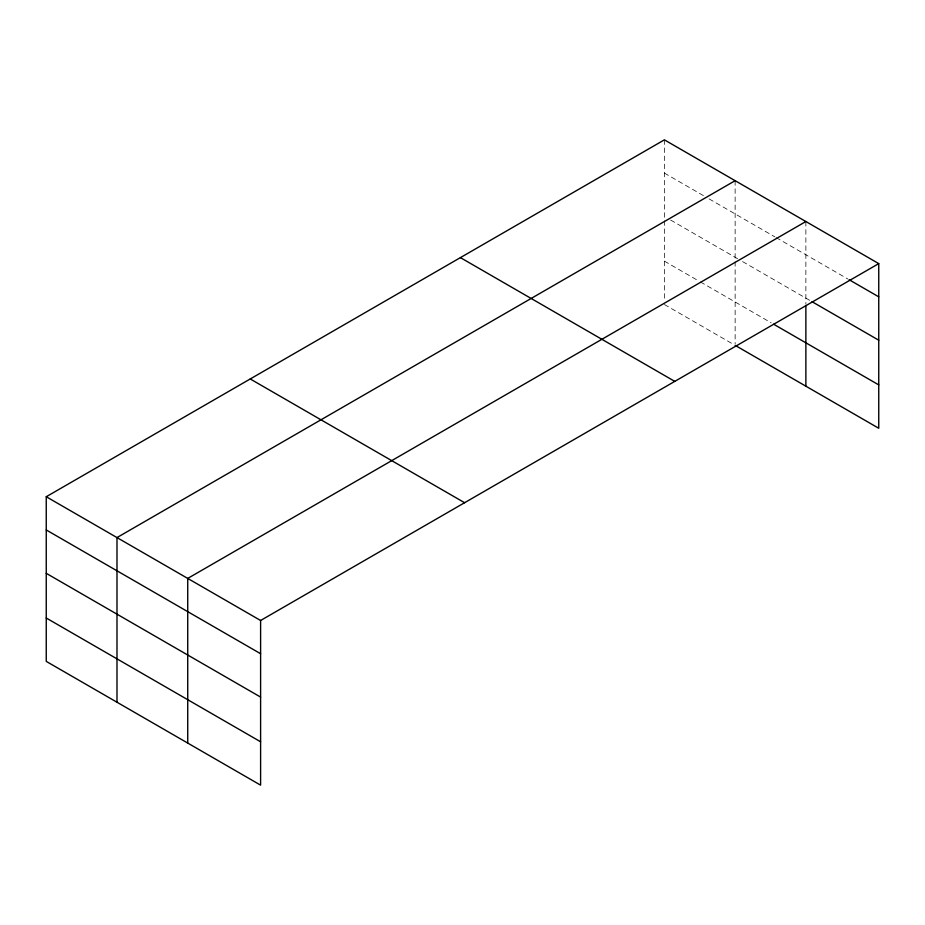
<?xml version="1.0" encoding="UTF-8"?>
<svg xmlns="http://www.w3.org/2000/svg" width="925" height="925" viewBox="0 0 925 925"><rect width="100%" height="100%" fill="white"/><g stroke="black" fill="none" stroke-linecap="round" stroke-linejoin="round"><path stroke-width="0.69" stroke-dasharray="4.62 3.47" d="M664.393 139.848L664.393 219.329M664.393 173.079L704.11 196.008M709.07 198.875L774.838 236.846M776.087 237.563L847.867 279.003M670.602 220.034L737.618 258.722M742.578 261.59L809.572 300.267M664.393 261.139L699.138 281.2M700.387 281.917L771.115 322.756M664.393 304.51L733.895 344.632M805.872 221.526L805.872 303.897M735.132 180.687L735.132 260.168M735.132 261.613L735.132 343.95M664.393 220.774L664.393 300.313"/><path stroke-width="1.39" d="M878.75 263.613L664.393 139.848L46.25 496.737L46.25 661.387L260.607 785.152L260.607 620.49L878.75 263.613L878.75 428.263L735.132 345.349M735.132 180.687L116.989 537.575L116.989 702.237M805.872 221.526L187.729 578.414L187.729 743.076M849.104 279.72L878.75 296.833M812.046 301.7L878.75 340.203M773.601 324.189L878.75 384.892M460.407 257.624L674.764 381.377M250.236 378.961L464.593 502.714M46.25 496.737L260.607 620.49M46.25 529.956L260.607 653.721M46.25 573.327L260.607 697.092M46.25 618.016L260.607 741.781M805.872 305.342L805.872 386.188"/></g></svg>
